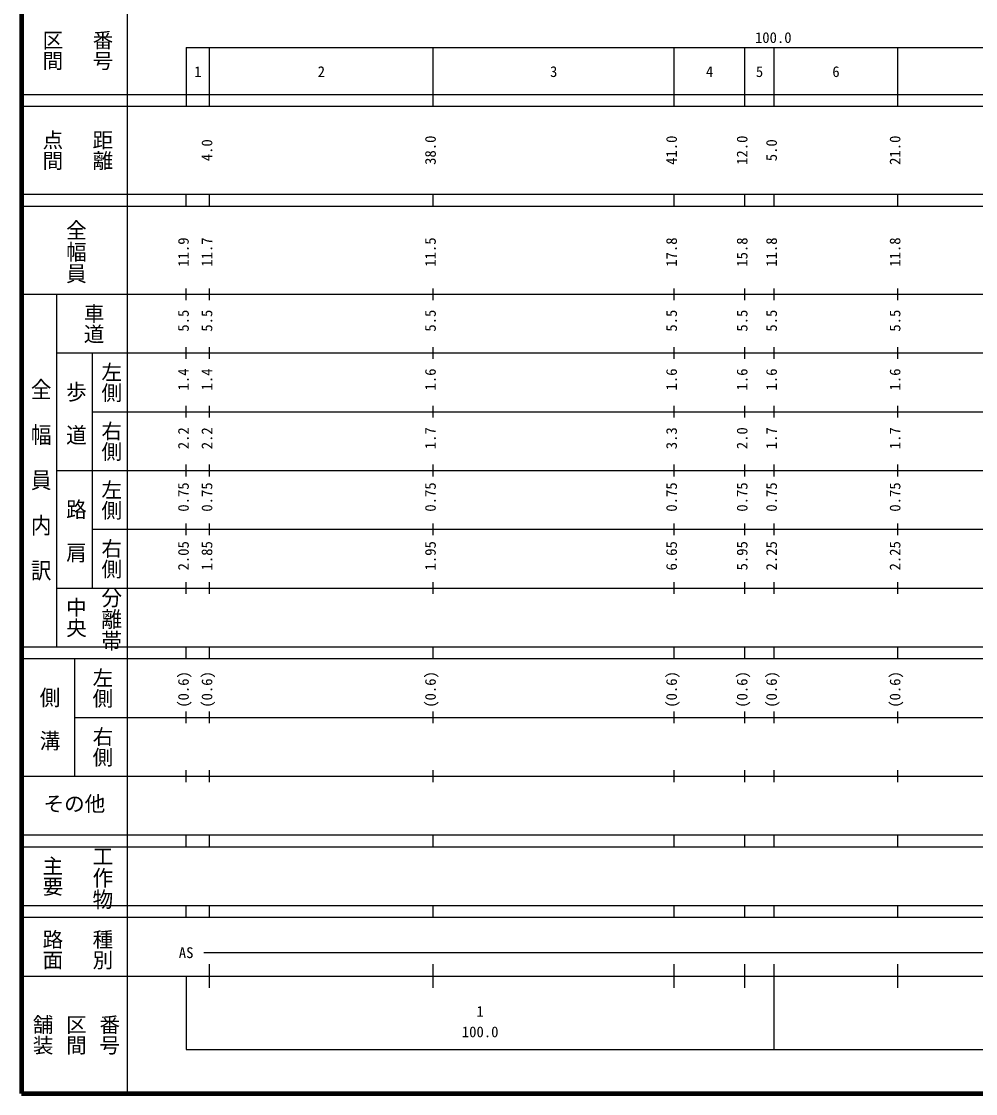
# Model space of a CAD drawing. Units: millimetres on the paper. Extents: x 40 to 680, y 20 to 380.
# Drawn here: x 40 to 202.2, y 20 to 202.4 of the extents above; entities that cross this region are included whole.
import ezdxf
from ezdxf.enums import TextEntityAlignment as Align

# ---------------------------------------------------------------- set-up
doc = ezdxf.new("R2010")
doc.units = ezdxf.units.MM
doc.layers.add('M-TTL', color=2, linetype='Continuous', lineweight=140)
doc.layers.add('M-TTL-BAND', color=7, linetype='Continuous', lineweight=25)
doc.styles.add('@ＭＳ ゴシック', font='')
doc.styles.add('ＭＳ ゴシック', font='')
doc.styles.get('@ＭＳ ゴシック').set_extended_font_data('@MS Gothic')
doc.styles.get('ＭＳ ゴシック').set_extended_font_data('MS Gothic')

msp = doc.modelspace()

# ---------------------------------------------------------------- linework, layer by layer
at = {"layer": 'M-TTL'}
for p, q in [((40, 380), (40, 20)), ((40, 20), (680, 20))]:
    msp.add_line(p, q, dxfattribs=at)
at = {"layer": 'M-TTL-BAND'}
for p, q in [((58, 370), (58, 20)), ((68, 198), (579, 198)), ((68, 198), (68, 188)), ((72, 188), (72, 198)), ((110, 188), (110, 198)), ((151, 188), (151, 198)), ((163, 188), (163, 198)), ((168, 188), (168, 198)), ((189, 188), (189, 198)), ((40, 190), (579, 190)), ((40, 188), (579, 188)), ((40, 173), (579, 173)), ((68, 171), (68, 173)), ((72, 171), (72, 173)), ((110, 171), (110, 173)), ((151, 171), (151, 173)), ((163, 171), (163, 173)), ((168, 171), (168, 173)), ((189, 171), (189, 173)), ((40, 171), (579, 171)), ((68, 155), (68, 157)), ((72, 155), (72, 157)), ((110, 155), (110, 157)), ((151, 155), (151, 157)), ((163, 155), (163, 157)), ((168, 155), (168, 157)), ((189, 155), (189, 157)), ((40, 156), (579, 156)), ((46, 96), (46, 156)), ((46, 146), (579, 146)), ((52, 146), (52, 106)), ((68, 145), (68, 147)), ((72, 145), (72, 147)), ((110, 145), (110, 147)), ((151, 145), (151, 147)), ((163, 145), (163, 147)), ((168, 145), (168, 147)), ((189, 145), (189, 147)), ((68, 135), (68, 137)), ((72, 135), (72, 137)), ((110, 135), (110, 137)), ((151, 135), (151, 137)), ((163, 135), (163, 137)), ((168, 135), (168, 137)), ((189, 135), (189, 137)), ((52, 136), (579, 136)), ((46, 126), (579, 126)), ((68, 125), (68, 127)), ((72, 125), (72, 127)), ((110, 125), (110, 127)), ((151, 125), (151, 127)), ((163, 125), (163, 127)), ((168, 125), (168, 127)), ((189, 125), (189, 127)), ((68, 115), (68, 117)), ((72, 115), (72, 117)), ((110, 115), (110, 117)), ((151, 115), (151, 117)), ((163, 115), (163, 117)), ((168, 115), (168, 117)), ((189, 115), (189, 117)), ((52, 116), (579, 116)), ((46, 106), (579, 106)), ((68, 105), (68, 107)), ((72, 105), (72, 107)), ((110, 105), (110, 107)), ((151, 105), (151, 107)), ((163, 105), (163, 107)), ((168, 105), (168, 107)), ((189, 105), (189, 107)), ((40, 96), (579, 96)), ((68, 94), (68, 96)), ((72, 94), (72, 96)), ((110, 94), (110, 96)), ((151, 94), (151, 96)), ((163, 94), (163, 96)), ((168, 94), (168, 96)), ((189, 94), (189, 96)), ((40, 94), (579, 94)), ((49, 94), (49, 74)), ((49, 84), (579, 84)), ((68, 83), (68, 85)), ((72, 83), (72, 85)), ((110, 83), (110, 85)), ((151, 83), (151, 85)), ((163, 83), (163, 85)), ((168, 83), (168, 85)), ((189, 83), (189, 85)), ((68, 73), (68, 75)), ((72, 73), (72, 75)), ((110, 73), (110, 75)), ((151, 73), (151, 75)), ((163, 73), (163, 75)), ((168, 73), (168, 75)), ((189, 73), (189, 75)), ((40, 74), (579, 74)), ((40, 64), (579, 64)), ((68, 62), (68, 64)), ((72, 62), (72, 64)), ((110, 62), (110, 64)), ((151, 62), (151, 64)), ((163, 62), (163, 64)), ((168, 62), (168, 64)), ((189, 62), (189, 64)), ((40, 62), (579, 62)), ((40, 52), (579, 52)), ((68, 50), (68, 52)), ((72, 50), (72, 52)), ((110, 50), (110, 52)), ((151, 50), (151, 52)), ((163, 50), (163, 52)), ((168, 50), (168, 52)), ((189, 50), (189, 52)), ((40, 50), (579, 50)), ((71, 44), (382.249, 44)), ((72, 38), (72, 42)), ((110, 38), (110, 42)), ((151, 38), (151, 42)), ((163, 38), (163, 42)), ((168, 27.5), (168, 42)), ((189, 38), (189, 42)), ((40, 40), (579, 40)), ((68, 40), (68, 27.5)), ((68, 27.5), (579, 27.5))]:
    msp.add_line(p, q, dxfattribs=at)

# ---------------------------------------------------------------- texts
for s, height, rotation, style, p in [('番号', 2.566, 270, '@ＭＳ ゴシック', (51.75, 201)), ('区間', 2.566, 270, '@ＭＳ ゴシック', (43.25, 201)), ('点間', 2.566, 270, '@ＭＳ ゴシック', (43.25, 184)), ('距離', 2.566, 270, '@ＭＳ ゴシック', (51.75, 184)), ('38.0', 1.833, 90, 'ＭＳ ゴシック', (111, 178)), ('41.0', 1.833, 90, 'ＭＳ ゴシック', (152, 178)), ('12.0', 1.833, 90, 'ＭＳ ゴシック', (164, 178)), ('21.0', 1.833, 90, 'ＭＳ ゴシック', (190, 178)), ('4.0', 1.833, 90, 'ＭＳ ゴシック', (73, 178.625)), ('5.0', 1.833, 90, 'ＭＳ ゴシック', (169, 178.625)), ('11.9', 1.833, 90, 'ＭＳ ゴシック', (69, 160.674)), ('11.7', 1.833, 90, 'ＭＳ ゴシック', (73, 160.674)), ('11.5', 1.833, 90, 'ＭＳ ゴシック', (111, 160.674)), ('17.8', 1.833, 90, 'ＭＳ ゴシック', (152, 160.674)), ('15.8', 1.833, 90, 'ＭＳ ゴシック', (164, 160.674)), ('11.8', 1.833, 90, 'ＭＳ ゴシック', (169, 160.674)), ('11.8', 1.833, 90, 'ＭＳ ゴシック', (190, 160.674)), ('車道', 2.566, 270, '@ＭＳ ゴシック', (50.25, 154.5)), ('5.5', 1.833, 90, 'ＭＳ ゴシック', (69, 149.625)), ('5.5', 1.833, 90, 'ＭＳ ゴシック', (73, 149.625)), ('5.5', 1.833, 90, 'ＭＳ ゴシック', (111, 149.625)), ('5.5', 1.833, 90, 'ＭＳ ゴシック', (152, 149.625)), ('5.5', 1.833, 90, 'ＭＳ ゴシック', (164, 149.625)), ('5.5', 1.833, 90, 'ＭＳ ゴシック', (169, 149.625)), ('5.5', 1.833, 90, 'ＭＳ ゴシック', (190, 149.625)), ('左側', 2.566, 270, '@ＭＳ ゴシック', (53.25, 144.5)), ('1.4', 1.833, 90, 'ＭＳ ゴシック', (69, 139.625)), ('1.4', 1.833, 90, 'ＭＳ ゴシック', (73, 139.625)), ('1.6', 1.833, 90, 'ＭＳ ゴシック', (111, 139.625)), ('1.6', 1.833, 90, 'ＭＳ ゴシック', (152, 139.625)), ('1.6', 1.833, 90, 'ＭＳ ゴシック', (164, 139.625)), ('1.6', 1.833, 90, 'ＭＳ ゴシック', (169, 139.625)), ('1.6', 1.833, 90, 'ＭＳ ゴシック', (190, 139.625)), ('右側', 2.566, 270, '@ＭＳ ゴシック', (53.25, 134.5)), ('2.2', 1.833, 90, 'ＭＳ ゴシック', (69, 129.625)), ('2.2', 1.833, 90, 'ＭＳ ゴシック', (73, 129.625)), ('1.7', 1.833, 90, 'ＭＳ ゴシック', (111, 129.625)), ('3.3', 1.833, 90, 'ＭＳ ゴシック', (152, 129.625)), ('2.0', 1.833, 90, 'ＭＳ ゴシック', (164, 129.625)), ('1.7', 1.833, 90, 'ＭＳ ゴシック', (169, 129.625)), ('1.7', 1.833, 90, 'ＭＳ ゴシック', (190, 129.625)), ('左側', 2.566, 270, '@ＭＳ ゴシック', (53.25, 124.5)), ('0.75', 1.833, 90, 'ＭＳ ゴシック', (69, 119)), ('0.75', 1.833, 90, 'ＭＳ ゴシック', (73, 119)), ('0.75', 1.833, 90, 'ＭＳ ゴシック', (111, 119)), ('0.75', 1.833, 90, 'ＭＳ ゴシック', (152, 119)), ('0.75', 1.833, 90, 'ＭＳ ゴシック', (164, 119)), ('0.75', 1.833, 90, 'ＭＳ ゴシック', (169, 119)), ('0.75', 1.833, 90, 'ＭＳ ゴシック', (190, 119)), ('右側', 2.566, 270, '@ＭＳ ゴシック', (53.25, 114.5)), ('2.05', 1.833, 90, 'ＭＳ ゴシック', (69, 109)), ('1.85', 1.833, 90, 'ＭＳ ゴシック', (73, 109)), ('1.95', 1.833, 90, 'ＭＳ ゴシック', (111, 109)), ('6.65', 1.833, 90, 'ＭＳ ゴシック', (152, 109)), ('5.95', 1.833, 90, 'ＭＳ ゴシック', (164, 109)), ('2.25', 1.833, 90, 'ＭＳ ゴシック', (169, 109)), ('2.25', 1.833, 90, 'ＭＳ ゴシック', (190, 109)), ('中央', 2.566, 270, '@ＭＳ ゴシック', (47.25, 104.5)), ('左側', 2.566, 270, '@ＭＳ ゴシック', (51.75, 92.5)), ('(0.6)', 1.833, 90, 'ＭＳ ゴシック', (69, 85.639)), ('(0.6)', 1.833, 90, 'ＭＳ ゴシック', (73, 85.639)), ('(0.6)', 1.833, 90, 'ＭＳ ゴシック', (111, 85.639)), ('(0.6)', 1.833, 90, 'ＭＳ ゴシック', (152, 85.639)), ('(0.6)', 1.833, 90, 'ＭＳ ゴシック', (164, 85.639)), ('(0.6)', 1.833, 90, 'ＭＳ ゴシック', (169, 85.639)), ('(0.6)', 1.833, 90, 'ＭＳ ゴシック', (190, 85.639)), ('右側', 2.566, 270, '@ＭＳ ゴシック', (51.75, 82.5)), ('主要', 2.566, 270, '@ＭＳ ゴシック', (43.25, 60.5)), ('路面', 2.566, 270, '@ＭＳ ゴシック', (43.25, 48)), ('種別', 2.566, 270, '@ＭＳ ゴシック', (51.75, 48)), ('舗装', 2.566, 270, '@ＭＳ ゴシック', (41.583, 33.5)), ('区間', 2.566, 270, '@ＭＳ ゴシック', (47.25, 33.5)), ('番号', 2.566, 270, '@ＭＳ ゴシック', (52.917, 33.5))]:
    msp.add_text(s, height=height, rotation=rotation, dxfattribs=dict(at, style=style)).set_placement(p, align=Align.BOTTOM_LEFT)
at = {"layer": 'M-TTL-BAND', "style": 'ＭＳ ゴシック'}
for s, height, p in [('100.0', 1.833, (164.719, 198.195)), ('1', 1.833, (69.375, 192.405)), ('2', 1.833, (90.375, 192.405)), ('3', 1.833, (129.875, 192.405)), ('4', 1.833, (156.375, 192.405)), ('5', 1.833, (164.875, 192.405)), ('6', 1.833, (177.875, 192.405)), ('その他', 2.566, (43.75, 67.25)), ('AS', 1.833, (66.75, 42.5)), ('1', 1.833, (117.375, 32.523)), ('100.0', 1.833, (114.875, 29.033))]:
    msp.add_text(s, height=height, dxfattribs=at).set_placement(p, align=Align.BOTTOM_LEFT)
at = {"layer": 'M-TTL-BAND', "style": '@ＭＳ ゴシック'}
for s, width, p in [('全幅員', 1.05, (47.25, 168.75)), ('全\u3000幅\u3000員\u3000内\u3000訳', 1.1, (41.25, 141.75)), ('歩\u3000道', 1.05, (47.25, 141.25)), ('路\u3000肩', 1.05, (47.25, 121.25)), ('分離帯', 1.05, (53.25, 106.25)), ('側\u3000溝', 1.05, (42.75, 89.25)), ('工作物', 1.05, (51.75, 62.25))]:
    msp.add_text(s, height=2.566, rotation=270, dxfattribs=dict(at, width=width)).set_placement(p, align=Align.BOTTOM_LEFT)

doc.saveas('drawing.dxf')
